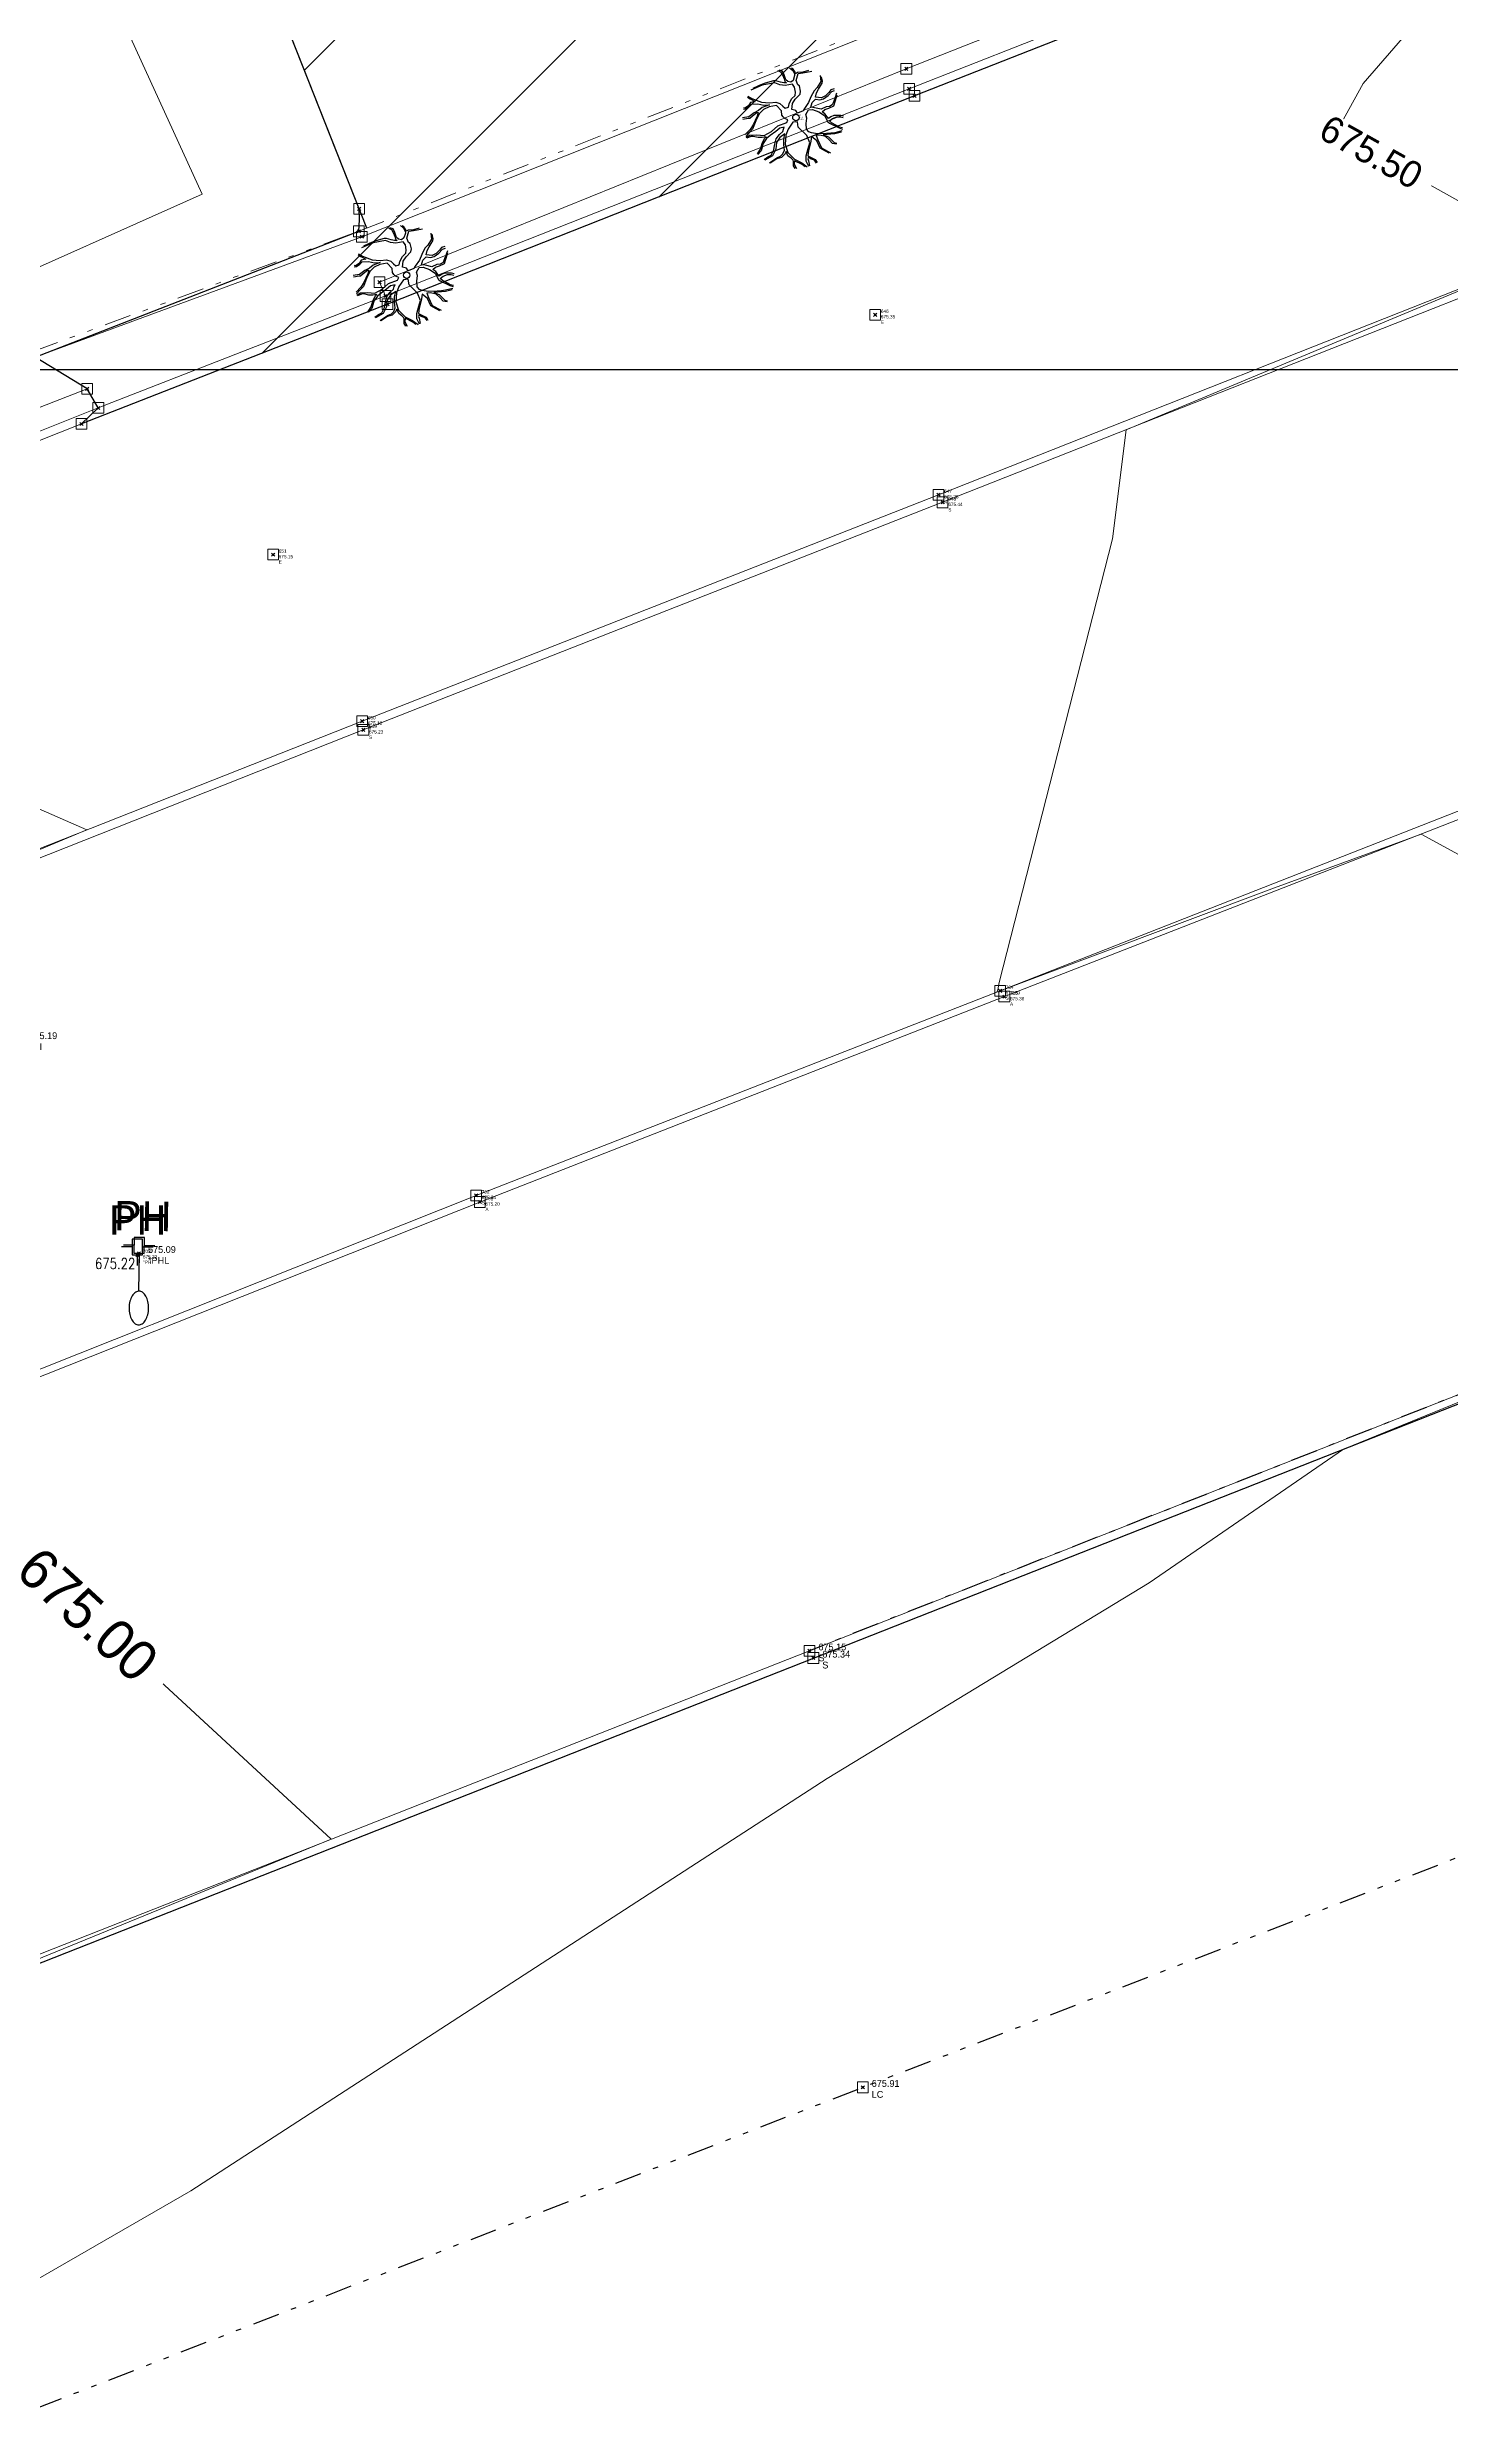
# Model space of a CAD drawing. Extents: x 350769 to 354978, y 6304672 to 6307963.
# Drawn here: x 352451.86 to 352478.06, y 6305361.79 to 6305406.01 of the extents above; entities that cross this region are included whole.
import ezdxf

# ---------------------------------------------------------------- set-up
doc = ezdxf.new("R2010")
doc.units = 0
doc.header["$PDMODE"] = 35
doc.header["$PDSIZE"] = 0.03
for name, pattern in [('4.0 - LO RECABARREN - DESNIVEL NUEVO$0$HIDDEN', [0.375, 0.25, -0.125]), ('CONTINUOS', [0]), ('DASHED', [19.05, 12.7, -6.35]), ('DIVIDE', [1.25, 0.5, -0.25, 0, -0.25, 0, -0.25]), ('JPG_DASHDOT', [1, 0.5, -0.25, 0, -0.25])]:
    doc.linetypes.add(name, pattern=pattern)
doc.layers.get('0').update_dxf_attribs({"linetype": 'CONTINUOUS'})
doc.layers.get('Defpoints').update_dxf_attribs({"linetype": 'CONTINUOUS'})
for name, color, linetype in [('0-LEVANTAMIENTO 2020.SEP', 252, 'CONTINUOUS'), ('02_Geo ext_Acotamiento', 7, 'CONTINUOUS'), ('1-coordenadas', 8, 'CONTINUOUS'), ('1-LINEA DE CIERRO', 7, 'DIVIDE'), ('1-PAVIMENTO', 161, 'CONTINUOUS'), ('1-REJA', 252, 'FENCELINE1'), ('1-SOLERA', 212, 'CONTINUOUS'), ('1-VEREDA', 251, 'CONTINUOUS'), ('C-TINN', 5, 'CONTINUOUS'), ('C-TOPO-MAJR', 9, 'CONTINUOUS'), ('C-TOPO-MINR', 8, 'CONTINUOUS'), ('COTA-BLOCK', 4, 'CONTINUOUS'), ('TOP-URB-SOLERAS -PAV', 2, 'JPG_DASHDOT'), ('V-NODE - 2013', 4, 'CONTINUOUS'), ('V-NODE DIC 2005', 4, 'CONTINUOUS'), ('V-NODE-TEXT', 1, 'CONTINUOUS'), ('V-NODE-TEXT 2013', 2, 'CONTINUOUS'), ('V-NODE-TEXT DIC 2005', 2, 'CONTINUOUS'), ('Z-ARBOL', 253, 'CONTINUOUS'), ('Z-PH', 253, 'CONTINUOUS'), ('Z-PHL', 253, 'CONTINUOUS')]:
    doc.layers.add(name, color=color, linetype=linetype)
doc.layers.add('0_ASD_TOPOGRAFIA_ELEMENTOS', color=9, linetype='CONTINUOS', lineweight=5, true_color=0xbdbdbd)
doc.styles.add('A', font='arial.ttf', dxfattribs={"height": 2})
doc.styles.add('ROMANS', font='romans.shx', dxfattribs={"width": 0.65})
doc.linetypes.add('FENCELINE1', pattern='A,6.35,-2.54,[133,ltypeshp.shx,S=2.54,R=0,X=-2.54,Y=0],-2.54,25.4', length=36.83)
doc.dimstyles.new('Principal', dxfattribs={"dimscale": 0, "dimtxt": 2, "dimasz": 2, "dimexe": 1, "dimexo": 1, "dimtad": 1, "dimrnd": 0.05, "dimzin": 1, "dimtxsty": 'ROMANS', "dimcen": 2.5, "dimclrt": 2, "dimaunit": 2, "dimadec": 0, "dimazin": 0, "dimtfac": 1, "dimtmove": 0, "dimatfit": 3, "dimfxl": 1, "dimfxlon": 1, "dimarcsym": 0})

# ---------------------------------------------------------------- blocks, each defined once
blk = doc.blocks.new('COORDENADAS')
at = {"layer": '1-coordenadas'}
blk.add_line((20, -800.625), (1420, -800.625), dxfattribs=at)
blk = doc.blocks.new('*D1236')
at = {"layer": '02_Geo ext_Acotamiento', "color": 0, "lineweight": -2, "transparency": 16777216}
blk.add_line((352474.045, 6305972.496), (352473.119, 6305978.179), dxfattribs=at)
at = {"layer": '02_Geo ext_Acotamiento', "color": 0, "transparency": 16777216}
blk.add_solid([(352473.283, 6305978.206), (352472.954, 6305978.153), (352472.958, 6305979.166)], dxfattribs=at)
at = {"layer": 'Defpoints', "color": 0, "transparency": 16777216}
for p in [(352472.958, 6305979.166), (352596.042, 6305224.025)]:
    blk.add_point(p, dxfattribs=at)
at = {"layer": '02_Geo ext_Acotamiento', "color": 2, "transparency": 16777216, "insert": (352474.582, 6305974.845), "char_height": 1, "attachment_point": 5, "rotation": 279.2575, "style": 'ROMANS'}
blk.add_mtext('R765,10', dxfattribs=at)
blk = doc.blocks.new('PHL')
at = {"layer": 'Z-PHL'}
for p, q in [((-0.098, 0.148), (-0.295, 0.148)), ((-0.098, 0.295), (-0.098, 0)), ((0.098, 0.295), (-0.098, 0.295)), ((-0.098, 0), (-0.01, 0)), ((0.01, 0), (0.098, 0)), ((0.098, 0), (0.098, 0.295)), ((0.098, 0.148), (0.295, 0.148)), ((0, -0.005), (0, -0.708)), ((0, -0.01), (0, -0.197))]:
    blk.add_line(p, q, dxfattribs=at)
blk.add_circle((0, 0), 0.00984, dxfattribs=at)
for centre, radius, start, end in [((0.195, -0.978), 0.36, 149.944, 166.5212), ((0.083, -0.913), 0.23, 125.5959, 149.944), ((0.013, -0.815), 0.11, 90, 125.5959), ((0.013, -0.815), 0.11, 54.4041, 90), ((-0.057, -0.913), 0.23, 30.056, 54.4041), ((-0.17, -0.978), 0.36, 13.4788, 30.056), ((0.373, -1.021), 0.543, 166.5212, 180), ((0.373, -1.021), 0.543, 180, 193.4788), ((0.195, -1.063), 0.36, 193.4788, 210.056), ((0.083, -1.128), 0.23, 210.056, 234.4041), ((0.013, -1.226), 0.11, 234.4041, 270), ((0.013, -1.226), 0.11, 270, 305.5959), ((-0.057, -1.128), 0.23, 305.5959, 329.944), ((-0.17, -1.063), 0.36, 329.944, 346.5212), ((-0.348, -1.021), 0.543, 360, 13.4788), ((-0.348, -1.021), 0.543, 346.5212, 0)]:
    blk.add_arc(centre, radius, start, end, dxfattribs=at)
at = {"layer": 'Z-PHL', "style": 'A'}
blk.add_text('PH', height=0.55, dxfattribs=at).set_placement((-0.475, 0.421))
blk = doc.blocks.new('*U1327')
at = {"color": 0, "linetype": 'ByBlock', "lineweight": -2, "transparency": 16777216}
blk.add_point((0, 0), dxfattribs=at)
blk = doc.blocks.new('*U3550', base_point=(352467.155, 6305367.863))
at = {"layer": 'V-NODE-TEXT DIC 2005', "linetype": 'ByBlock', "char_height": 0.127}
for s, insert, attachment_point in [('675.91', (352467.322, 6305367.934), 4), ('LC', (352467.322, 6305367.795), 1)]:
    blk.add_mtext(s, dxfattribs=dict(at, insert=insert, attachment_point=attachment_point))
blk = doc.blocks.new('*U3551', base_point=(352467.155, 6305367.863))
at = {"layer": 'V-NODE-TEXT DIC 2005', "color": 2, "lineweight": -2}
blk.add_blockref('*U3550', (352467.155, 6305367.863), dxfattribs=at)
blk = doc.blocks.new('*U2194', base_point=(352466.233, 6305375.875))
at = {"layer": 'V-NODE-TEXT DIC 2005', "linetype": 'ByBlock', "char_height": 0.127}
for s, insert, attachment_point in [('675.34', (352466.4, 6305375.946), 4), ('S', (352466.4, 6305375.807), 1)]:
    blk.add_mtext(s, dxfattribs=dict(at, insert=insert, attachment_point=attachment_point))
blk = doc.blocks.new('*U2195', base_point=(352466.233, 6305375.875))
at = {"layer": 'V-NODE-TEXT DIC 2005', "color": 2, "lineweight": -2}
blk.add_blockref('*U2194', (352466.233, 6305375.875), dxfattribs=at)
blk = doc.blocks.new('*U2192', base_point=(352466.16, 6305376.009))
at = {"layer": 'V-NODE-TEXT DIC 2005', "linetype": 'ByBlock', "char_height": 0.127}
for s, insert, attachment_point in [('675.15', (352466.327, 6305376.08), 4), ('S', (352466.327, 6305375.941), 1)]:
    blk.add_mtext(s, dxfattribs=dict(at, insert=insert, attachment_point=attachment_point))
blk = doc.blocks.new('*U2193', base_point=(352466.16, 6305376.009))
at = {"layer": 'V-NODE-TEXT DIC 2005', "color": 2, "lineweight": -2}
blk.add_blockref('*U2192', (352466.16, 6305376.009), dxfattribs=at)
blk = doc.blocks.new('*U1616', base_point=(352451.432, 6305387.416))
at = {"layer": 'V-NODE-TEXT DIC 2005', "linetype": 'ByBlock', "char_height": 0.127}
for s, insert, attachment_point in [('675.19', (352451.599, 6305387.487), 4), ('*CI', (352451.599, 6305387.348), 1)]:
    blk.add_mtext(s, dxfattribs=dict(at, insert=insert, attachment_point=attachment_point))
blk = doc.blocks.new('*U1617', base_point=(352451.432, 6305387.416))
at = {"layer": 'V-NODE-TEXT DIC 2005', "color": 2, "lineweight": -2}
blk.add_blockref('*U1616', (352451.432, 6305387.416), dxfattribs=at)
blk = doc.blocks.new('*U1440', base_point=(352453.646, 6305383.426))
at = {"layer": 'V-NODE-TEXT DIC 2005', "linetype": 'ByBlock', "char_height": 0.127}
for s, insert, attachment_point in [('675.09', (352453.813, 6305383.497), 4), ('*PHL', (352453.813, 6305383.358), 1)]:
    blk.add_mtext(s, dxfattribs=dict(at, insert=insert, attachment_point=attachment_point))
blk = doc.blocks.new('*U1441', base_point=(352453.646, 6305383.426))
at = {"layer": 'V-NODE-TEXT DIC 2005', "color": 2, "lineweight": -2}
blk.add_blockref('*U1440', (352453.646, 6305383.426), dxfattribs=at)
blk = doc.blocks.new('PH')
at = {"layer": 'Z-PH'}
for p, q in [((-0.098, 0.148), (-0.295, 0.148)), ((-0.098, 0.295), (-0.098, 0)), ((0.098, 0.295), (-0.098, 0.295)), ((-0.098, 0), (-0.01, 0)), ((0.01, 0), (0.098, 0)), ((0.098, 0), (0.098, 0.295)), ((0.098, 0.148), (0.295, 0.148)), ((0, -0.01), (0, -0.197))]:
    blk.add_line(p, q, dxfattribs=at)
blk.add_circle((0, 0), 0.00984, dxfattribs=at)
at = {"layer": 'Z-PH', "style": 'A'}
blk.add_text('PH', height=0.55, dxfattribs=at).set_placement((-0.527, 0.377))
blk = doc.blocks.new('*U4480', base_point=(352468.575, 6305397.519))
at = {"layer": 'V-NODE - 2013', "lineweight": -2}
blk.add_point((352468.575, 6305397.519), dxfattribs=at)
at = {"layer": 'V-NODE-TEXT 2013', "linetype": 'ByBlock', "char_height": 0.0635}
for s, insert, attachment_point in [('S', (352468.68, 6305397.413), 1), ('648', (352468.68, 6305397.552), 7), ('675.44', (352468.68, 6305397.514), 1)]:
    blk.add_mtext(s, dxfattribs=dict(at, insert=insert, attachment_point=attachment_point))
blk = doc.blocks.new('*U4481', base_point=(352457.762, 6305393.273))
at = {"layer": 'V-NODE - 2013', "lineweight": -2}
blk.add_point((352457.762, 6305393.273), dxfattribs=at)
at = {"layer": 'V-NODE-TEXT 2013', "linetype": 'ByBlock', "char_height": 0.0635}
for s, insert, attachment_point in [('649', (352457.867, 6305393.306), 7), ('675.23', (352457.867, 6305393.268), 1), ('S', (352457.867, 6305393.167), 1)]:
    blk.add_mtext(s, dxfattribs=dict(at, insert=insert, attachment_point=attachment_point))
blk = doc.blocks.new('*U4482', base_point=(352459.867, 6305384.585))
at = {"layer": 'V-NODE - 2013', "lineweight": -2}
blk.add_point((352459.867, 6305384.585), dxfattribs=at)
at = {"layer": 'V-NODE-TEXT 2013', "linetype": 'ByBlock', "char_height": 0.0635}
for s, insert, attachment_point in [('S', (352459.972, 6305384.479), 1), ('702', (352459.972, 6305384.618), 7), ('675.34', (352459.972, 6305384.58), 1)]:
    blk.add_mtext(s, dxfattribs=dict(at, insert=insert, attachment_point=attachment_point))
blk = doc.blocks.new('*U4483', base_point=(352469.648, 6305388.404))
at = {"layer": 'V-NODE - 2013', "lineweight": -2}
blk.add_point((352469.648, 6305388.404), dxfattribs=at)
at = {"layer": 'V-NODE-TEXT 2013', "linetype": 'ByBlock', "char_height": 0.0635}
for s, insert, attachment_point in [('704', (352469.753, 6305388.437), 7), ('675.50', (352469.753, 6305388.399), 1), ('S', (352469.753, 6305388.298), 1)]:
    blk.add_mtext(s, dxfattribs=dict(at, insert=insert, attachment_point=attachment_point))
blk = doc.blocks.new('*U4635', base_point=(352468.498, 6305397.661))
at = {"layer": 'V-NODE - 2013', "lineweight": -2}
blk.add_point((352468.498, 6305397.661), dxfattribs=at)
at = {"layer": 'V-NODE-TEXT 2013', "linetype": 'ByBlock', "char_height": 0.0635}
for s, insert, attachment_point in [('647', (352468.603, 6305397.694), 7), ('675.28', (352468.603, 6305397.656), 1), ('H', (352468.603, 6305397.555), 1)]:
    blk.add_mtext(s, dxfattribs=dict(at, insert=insert, attachment_point=attachment_point))
blk = doc.blocks.new('*U4636', base_point=(352457.741, 6305393.434))
at = {"layer": 'V-NODE - 2013', "lineweight": -2}
blk.add_point((352457.741, 6305393.434), dxfattribs=at)
at = {"layer": 'V-NODE-TEXT 2013', "linetype": 'ByBlock', "char_height": 0.0635}
for s, insert, attachment_point in [('650', (352457.846, 6305393.467), 7), ('675.10', (352457.846, 6305393.429), 1), ('H', (352457.846, 6305393.328), 1)]:
    blk.add_mtext(s, dxfattribs=dict(at, insert=insert, attachment_point=attachment_point))
blk = doc.blocks.new('*U4677', base_point=(352467.317, 6305401.02))
at = {"layer": 'V-NODE - 2013', "lineweight": -2}
blk.add_point((352467.317, 6305401.02), dxfattribs=at)
at = {"layer": 'V-NODE-TEXT 2013', "linetype": 'ByBlock', "char_height": 0.0635}
for s, insert, attachment_point in [('646', (352467.422, 6305401.053), 7), ('675.35', (352467.422, 6305401.015), 1), ('E', (352467.422, 6305400.914), 1)]:
    blk.add_mtext(s, dxfattribs=dict(at, insert=insert, attachment_point=attachment_point))
blk = doc.blocks.new('*U4678', base_point=(352456.078, 6305396.543))
at = {"layer": 'V-NODE - 2013', "lineweight": -2}
blk.add_point((352456.078, 6305396.543), dxfattribs=at)
at = {"layer": 'V-NODE-TEXT 2013', "linetype": 'ByBlock', "char_height": 0.0635}
for s, insert, attachment_point in [('651', (352456.183, 6305396.576), 7), ('675.15', (352456.183, 6305396.538), 1), ('E', (352456.183, 6305396.437), 1)]:
    blk.add_mtext(s, dxfattribs=dict(at, insert=insert, attachment_point=attachment_point))
blk = doc.blocks.new('*U4687', base_point=(352459.936, 6305384.461))
at = {"layer": 'V-NODE - 2013', "lineweight": -2}
blk.add_point((352459.936, 6305384.461), dxfattribs=at)
at = {"layer": 'V-NODE-TEXT 2013', "linetype": 'ByBlock', "char_height": 0.0635}
for s, insert, attachment_point in [('701', (352460.041, 6305384.494), 7), ('675.20', (352460.041, 6305384.456), 1), ('A', (352460.041, 6305384.355), 1)]:
    blk.add_mtext(s, dxfattribs=dict(at, insert=insert, attachment_point=attachment_point))
blk = doc.blocks.new('*U4688', base_point=(352469.727, 6305388.294))
at = {"layer": 'V-NODE - 2013', "lineweight": -2}
blk.add_point((352469.727, 6305388.294), dxfattribs=at)
at = {"layer": 'V-NODE-TEXT 2013', "linetype": 'ByBlock', "char_height": 0.0635}
for s, insert, attachment_point in [('705', (352469.832, 6305388.327), 7), ('A', (352469.832, 6305388.188), 1), ('675.38', (352469.832, 6305388.289), 1)]:
    blk.add_mtext(s, dxfattribs=dict(at, insert=insert, attachment_point=attachment_point))
blk = doc.blocks.new('*U4694', base_point=(352453.543, 6305383.475))
at = {"layer": 'V-NODE - 2013', "lineweight": -2}
blk.add_point((352453.543, 6305383.475), dxfattribs=at)
at = {"layer": 'V-NODE-TEXT 2013', "linetype": 'ByBlock', "char_height": 0.0635}
for s, insert, attachment_point in [('703', (352453.648, 6305383.508), 7), ('675.22', (352453.648, 6305383.47), 1), ('°PH', (352453.648, 6305383.369), 1)]:
    blk.add_mtext(s, dxfattribs=dict(at, insert=insert, attachment_point=attachment_point))
blk = doc.blocks.new('ARBOL')
at = {"layer": 'Z-ARBOL', "color": 9, "linetype": 'Continuous', "true_color": 0xbdbdbd}
for p, q in [((-0.48, 3.8), (-0.24, 3.6)), ((-0.21, 3.69), (-0.35, 3.77)), ((-0.06, 3.46), (-0.21, 3.69)), ((-2.57, 2.46), (-3.44, 2.08)), ((-2.87, 2.43), (-3.3, 2.22)), ((-2.44, 2.59), (-2.87, 2.43)), ((-1.61, 2.66), (-2.57, 2.46)), ((-1.99, 2.73), (-2.44, 2.59)), ((-1.72, 2.8), (-1.99, 2.73)), ((-1.54, 2.79), (-1.72, 2.8)), ((-1.23, 2.49), (-1.61, 2.66)), ((-1.19, 2.7), (-1.54, 2.79)), ((-1.4, 3.6), (-1.17, 3.49)), ((-1.03, 3.53), (-1.29, 3.62)), ((-0.82, 2.44), (-1.23, 2.49)), ((-0.92, 2.66), (-1.19, 2.7)), ((-1.17, 3.49), (-1.02, 3.25)), ((-0.9, 3.26), (-1.03, 3.53)), ((-1.02, 3.25), (-0.91, 2.96)), ((-0.73, 2.64), (-0.92, 2.66)), ((-0.91, 2.96), (-0.85, 2.75)), ((-0.77, 2.87), (-0.9, 3.26)), ((-0.85, 2.75), (-0.73, 2.64)), ((-0.27, 2.54), (-0.82, 2.44)), ((-0.63, 2.74), (-0.77, 2.87)), ((-0.4, 2.7), (-0.63, 2.74)), ((-0.21, 2.84), (-0.4, 2.7)), ((-0.1, 2.32), (-0.27, 2.54)), ((-0.24, 3.6), (-0.12, 3.37)), ((-0.1, 3.21), (-0.21, 2.84)), ((-0.12, 3.37), (-0.1, 3.21)), ((-0.04, 1.94), (-0.1, 2.32)), ((-0.03, 3.35), (-0.06, 3.46)), ((-0.06, 1.67), (-0.04, 1.94)), ((0.12, 3.44), (-0.03, 3.35)), ((0.02, 2.83), (0.17, 3.36)), ((0.15, 2.5), (0.02, 2.83)), ((0.53, 3.47), (0.12, 3.44)), ((0.28, 2.43), (0.15, 2.5)), ((0.17, 3.36), (0.52, 3.41)), ((0.36, 2.02), (0.28, 2.43)), ((0.32, 1.78), (0.36, 2.02)), ((0.52, 3.41), (1.21, 3.53)), ((0.95, 3.58), (0.53, 3.47)), ((1.39, 2.05), (1.15, 1.57)), ((1.63, 2.3), (1.39, 2.05)), ((1.49, 1.55), (1.56, 1.89)), ((1.56, 1.89), (1.73, 2.16)), ((1.91, 2.74), (1.63, 2.3)), ((1.73, 2.16), (1.88, 2.41)), ((1.85, 3.2), (1.91, 2.74)), ((1.88, 2.41), (2, 2.63)), ((2.03, 2.78), (1.96, 3.12)), ((2, 2.63), (2.03, 2.78)), ((2.52, 1.9), (2.25, 1.66)), ((2.46, 1.68), (2.75, 1.99)), ((2.67, 2.11), (2.52, 1.9)), ((2.91, 2.19), (2.67, 2.11)), ((2.75, 1.99), (2.96, 2.07)), ((3.11, 1.85), (2.97, 1.45)), ((-3.6, 0.05), (-4.08, -0.02)), ((-4.02, 0.63), (-3.84, 0.67)), ((-3.92, 0.72), (-3.99, 0.73)), ((-3.63, 0.9), (-3.92, 0.72)), ((-3.84, 0.67), (-3.59, 0.83)), ((-3.7, 1.55), (-3.5, 1.42)), ((-3.69, 1.63), (-3.38, 1.44)), ((-3.47, 1.14), (-3.63, 0.9)), ((-3.19, 0.35), (-3.6, 0.05)), ((-3.59, 0.83), (-3.41, 1.01)), ((-3.52, -0.05), (-3.33, 0.12)), ((-3.5, 1.42), (-3.12, 1.23)), ((-3.12, 1.23), (-3.47, 1.14)), ((-3.41, 1.01), (-2.91, 1.05)), ((-3.38, 1.44), (-2.63, 1.16)), ((-3.33, 0.12), (-3, 0.38)), ((-2.97, 0.11), (-3.28, -0.57)), ((-2.85, 0.53), (-3.19, 0.35)), ((-2.81, 0.28), (-3.06, -0.25)), ((-3, 0.38), (-2.89, 0.37)), ((-2.89, 0.37), (-2.97, 0.11)), ((-2.91, 1.05), (-2.46, 0.93)), ((-2.57, 0.76), (-2.85, 0.53)), ((-2.49, 0.62), (-2.81, 0.28)), ((-2.63, 1.16), (-2.02, 1.12)), ((-2.02, 0.96), (-2.57, 0.76)), ((-2.05, 0.81), (-2.49, 0.62)), ((-2.46, 0.93), (-2.02, 0.96)), ((-1.49, 0.92), (-2.05, 0.81)), ((-2.02, 1.12), (-1.54, 1.17)), ((-1.54, 1.17), (-1.22, 1.08)), ((-1.11, 0.5), (-1.49, 0.92)), ((-1.22, 1.08), (-1, 0.87)), ((-1.07, 0.19), (-1.11, 0.5)), ((-0.98, 0.06), (-1.07, 0.19)), ((-1, 0.87), (-0.82, 0.71)), ((-0.86, -0.08), (-0.98, 0.06)), ((-0.82, 0.71), (-0.57, 0.78)), ((-0.57, 0.78), (-0.52, 1.05)), ((-0.52, 1.05), (-0.33, 1.42)), ((-0.33, 1.42), (-0.06, 1.67)), ((-0.31, 0.61), (-0.27, 1.07)), ((0, 0.53), (-0.31, 0.61)), ((-0.27, 1.07), (-0.05, 1.39)), ((-0.05, 1.39), (0.32, 1.78)), ((0.12, 0.32), (0, 0.53)), ((0.54, 0.5), (0.12, 0.32)), ((0.66, 0.69), (0.54, 0.5)), ((0.97, 1.15), (0.66, 0.69)), ((0.75, 0.23), (0.95, 0.59)), ((0.83, -0.04), (0.75, 0.23)), ((0.95, 0.59), (1.27, 0.61)), ((1.15, 1.57), (0.97, 1.15)), ((1.13, 0.79), (1.23, 1.14)), ((1.43, 0.75), (1.13, 0.79)), ((1.23, 1.14), (1.5, 1.4)), ((1.27, 0.61), (1.74, 0.43)), ((1.92, 0.63), (1.43, 0.75)), ((1.95, 1.51), (1.49, 1.55)), ((1.5, 1.4), (1.82, 1.35)), ((1.74, 0.43), (2.18, 0.14)), ((1.82, 1.35), (2.11, 1.43)), ((2.3, 0.81), (1.92, 0.63)), ((2.25, 1.66), (1.95, 1.51)), ((2.01, 0.43), (2.21, 0.6)), ((2.22, 0.27), (2.01, 0.43)), ((2.11, 1.43), (2.46, 1.68)), ((2.18, 0.14), (2.43, -0.33)), ((2.21, 0.6), (2.52, 0.72)), ((2.39, 0.04), (2.22, 0.27)), ((2.56, 0.85), (2.3, 0.81)), ((2.48, -0.07), (2.39, 0.04)), ((2.67, 0.06), (2.48, -0.07)), ((2.52, 0.72), (2.89, 0.88)), ((2.78, 0.97), (2.56, 0.85)), ((2.89, 0.14), (2.67, 0.06)), ((2.84, 1.11), (2.78, 0.97)), ((2.79, -0.08), (3.12, 0.04)), ((2.97, 1.45), (2.84, 1.11)), ((2.89, 0.88), (3.02, 1.29)), ((3.16, 0.15), (2.89, 0.14)), ((3.02, 1.29), (3.16, 1.72)), ((3.12, 0.04), (3.41, 0.04)), ((3.43, 0.14), (3.16, 0.15)), ((3.41, 0.04), (3.61, 0)), ((3.63, 0.09), (3.43, 0.14)), ((-4.07, -0.12), (-3.64, -0.06)), ((-3.51, -0.92), (-3.87, -1.31)), ((-3.56, -1.13), (-3.83, -1.44)), ((-3.8, -1.52), (-3.54, -1.35)), ((-3.45, -1.45), (-3.75, -1.58)), ((-3.64, -0.06), (-3.52, -0.05)), ((-3.31, -0.88), (-3.56, -1.13)), ((-3.54, -1.35), (-2.99, -1.33)), ((-3.28, -0.57), (-3.51, -0.92)), ((-3.27, -1.44), (-3.45, -1.45)), ((-3.06, -0.25), (-3.31, -0.88)), ((-2.88, -1.53), (-3.27, -1.44)), ((-2.99, -1.33), (-2.43, -1.38)), ((-2.59, -1.54), (-2.88, -1.53)), ((-2.27, -1.47), (-2.59, -1.54)), ((-2.58, -1.98), (-2.41, -1.61)), ((-2.24, -1.61), (-2.5, -1.98)), ((-2.43, -1.38), (-1.86, -1.08)), ((-2.41, -1.61), (-2.27, -1.47)), ((-1.96, -1.38), (-2.24, -1.61)), ((-1.54, -1.08), (-1.96, -1.38)), ((-1.86, -1.08), (-1.39, -0.64)), ((-1.64, -2.13), (-1.51, -1.64)), ((-1.23, -0.81), (-1.54, -1.08)), ((-1.51, -1.64), (-1.25, -1.29)), ((-1.24, -1.54), (-1.49, -1.92)), ((-1.39, -0.64), (-0.69, -0.38)), ((-1.25, -1.29), (-1, -1.06)), ((-0.84, -1.24), (-1.24, -1.54)), ((-0.89, -0.74), (-1.23, -0.81)), ((-1, -1.06), (-0.95, -0.88)), ((-0.95, -0.88), (-0.89, -0.74)), ((-0.93, -1.65), (-0.84, -1.24)), ((-0.92, -2.1), (-0.93, -1.65)), ((-0.61, -0.19), (-0.86, -0.08)), ((-0.78, -1.36), (-0.83, -2.03)), ((-0.59, -0.88), (-0.78, -1.36)), ((-0.69, -0.38), (-0.61, -0.19)), ((-0.23, -0.35), (-0.59, -0.88)), ((0.11, -0.32), (-0.23, -0.35)), ((0.18, -0.73), (0.11, -0.32)), ((0.84, -1.38), (0.18, -0.73)), ((0.79, -0.47), (0.83, -0.04)), ((0.81, -0.89), (0.79, -0.47)), ((0.98, -1.09), (0.81, -0.89)), ((1.05, -1.93), (0.84, -1.38)), ((1.19, -1.18), (0.98, -1.09)), ((1.14, -1.8), (1.09, -2.05)), ((1.18, -1.46), (1.14, -1.8)), ((1.59, -1.78), (1.18, -1.46)), ((1.64, -1.25), (1.19, -1.18)), ((1.83, -1.36), (1.54, -1.38)), ((1.54, -1.38), (1.67, -1.71)), ((1.84, -2.34), (1.59, -1.78)), ((2.33, -1.22), (1.64, -1.25)), ((1.67, -1.71), (1.96, -2.31)), ((2.25, -1.46), (1.83, -1.36)), ((2.97, -1.26), (2.07, -1.32)), ((2.07, -1.32), (2.49, -1.49)), ((2.54, -1.71), (2.25, -1.46)), ((2.67, -1.2), (2.33, -1.22)), ((2.43, -0.33), (2.56, -0.43)), ((2.49, -1.49), (2.92, -1.92)), ((2.8, -1.98), (2.54, -1.71)), ((2.56, -0.26), (2.79, -0.08)), ((2.73, -0.4), (2.56, -0.26)), ((2.56, -0.43), (3.3, -0.78)), ((2.97, -1.16), (2.67, -1.2)), ((3.11, -0.61), (2.73, -0.4)), ((3.52, -1.02), (2.97, -1.16)), ((3.49, -1.12), (2.97, -1.26)), ((3.33, -0.73), (3.11, -0.61)), ((3.3, -0.78), (3.56, -0.88)), ((3.57, -0.79), (3.33, -0.73)), ((-2.94, -2.79), (-2.71, -2.41)), ((-2.67, -2.54), (-2.91, -2.84)), ((-2.71, -2.41), (-2.58, -1.98)), ((-2.5, -1.98), (-2.67, -2.54)), ((-2.43, -3.22), (-2.16, -3.01)), ((-1.79, -2.92), (-2.37, -3.27)), ((-2.16, -3.01), (-1.89, -2.87)), ((-2.02, -3.46), (-1.76, -3.28)), ((-1.47, -3.17), (-1.98, -3.5)), ((-1.89, -2.87), (-1.69, -2.48)), ((-1.55, -2.43), (-1.79, -2.92)), ((-1.76, -3.28), (-1.41, -3.06)), ((-1.69, -2.48), (-1.64, -2.13)), ((-1.49, -1.92), (-1.55, -2.43)), ((-1.1, -3.05), (-1.47, -3.17)), ((-1.41, -3.06), (-1.17, -2.96)), ((-1.17, -2.96), (-0.99, -2.77)), ((-0.83, -2.77), (-1.1, -3.05)), ((-0.99, -2.77), (-0.87, -2.49)), ((-0.87, -2.49), (-0.92, -2.1)), ((-0.83, -2.03), (-0.63, -2.68)), ((-0.76, -2.6), (-0.83, -2.77)), ((-0.61, -2.93), (-0.76, -2.6)), ((-0.63, -2.68), (-0.11, -3.18)), ((-0.37, -3.1), (-0.61, -2.93)), ((-0.21, -3.26), (-0.37, -3.1)), ((-0.19, -3.36), (-0.21, -3.26)), ((-0.19, -3.69), (-0.19, -3.36)), ((-0.12, -3.3), (-0.14, -3.56)), ((-0.14, -3.56), (0.04, -3.91)), ((0.47, -3.6), (-0.12, -3.3)), ((-0.11, -3.18), (0.45, -3.46)), ((0.45, -3.46), (0.87, -3.77)), ((0.71, -3.78), (0.47, -3.6)), ((0.79, -2.93), (0.93, -2.37)), ((0.79, -3.33), (0.79, -2.93)), ((0.98, -3.74), (0.79, -3.33)), ((0.95, -2.53), (0.91, -2.92)), ((0.91, -2.92), (1.26, -3.11)), ((0.95, -3.03), (0.91, -3.17)), ((0.91, -3.17), (0.95, -3.3)), ((0.93, -2.37), (1.05, -1.93)), ((1.09, -2.05), (0.95, -2.53)), ((1.12, -3.15), (0.95, -3.03)), ((0.95, -3.3), (1.03, -3.7)), ((1.42, -3.26), (1.12, -3.15)), ((1.26, -3.11), (1.48, -3.21)), ((1.56, -3.48), (1.42, -3.26)), ((1.48, -3.21), (1.61, -3.44)), ((2.03, -2.44), (1.84, -2.34)), ((1.96, -2.31), (2.63, -2.69)), ((2.54, -2.73), (2.03, -2.44)), ((3.09, -2.05), (2.8, -1.98)), ((2.92, -1.92), (3.12, -1.97)), ((-0.07, -3.91), (-0.19, -3.69))]:
    blk.add_line(p, q, dxfattribs=at)
at = {"layer": 'Z-ARBOL', "color": 9, "true_color": 0xbdbdbd}
blk.add_circle((0, 0), 0.245, dxfattribs=at)
blk = doc.blocks.new('*U5016', base_point=(352465.837, 6305404.701))
at = {"layer": 'Z-ARBOL', "linetype": 'ByBlock', "lineweight": -2, "xscale": 0.2441400029806206, "yscale": 0.2441400029806206, "zscale": 0.2441400029806206}
blk.add_blockref('ARBOL', (352465.837, 6305404.701), dxfattribs=at)
at = {"layer": 'V-NODE-TEXT', "linetype": 'ByBlock', "char_height": 0.02}
for s, insert, attachment_point in [('57', (352465.902, 6305404.741), 4), ('675.61', (352465.902, 6305404.716), 1), ('°ARBOL', (352465.902, 6305404.671), 4)]:
    blk.add_mtext(s, dxfattribs=dict(at, insert=insert, attachment_point=attachment_point))
blk = doc.blocks.new('TOPOGRAFIA')
at = {"layer": '1-coordenadas', "color": 9, "linetype": '4.0 - LO RECABARREN - DESNIVEL NUEVO$0$HIDDEN', "lineweight": 0, "ltscale": 50, "true_color": 0xbdbdbd}
blk.add_line((390200, 6302400), (390900, 6302400), dxfattribs=at)
at = {"layer": '1-LINEA DE CIERRO', "color": 9, "lineweight": 0, "true_color": 0xbdbdbd}
for p, q in [((390457.678, 6302402.577), (390467.496, 6302406.451)), ((390451.582, 6302400.328), (390457.678, 6302402.577))]:
    blk.add_line(p, q, dxfattribs=at)
at = {"layer": '1-LINEA DE CIERRO', "color": 9, "true_color": 0xbdbdbd, "flags": 128}
blk.add_lwpolyline([(390280.923, 6302302.553), (390301.111, 6302310.622), (390303.484, 6302304.641), (390338.621, 6302318.187), (390369.787, 6302330.188), (390401.199, 6302342.363), (390434.782, 6302355.397), (390467.084, 6302367.939), (390498.989, 6302380.272), (390532.222, 6302393.524), (390576.524, 6302411.285), (390608.95, 6302424.291), (390644.306, 6302438.549), (390673.662, 6302450.269), (390710.202, 6302464.145), (390750.813, 6302480.468), (390811.66, 6302503.783), (390838.197, 6302514.072)], dxfattribs=at)
at = {"layer": '1-PAVIMENTO', "color": 9, "lineweight": 0, "true_color": 0xbdbdbd}
for p, q in [((390497.04, 6302388.297), (390466.089, 6302376.086)), ((390466.089, 6302376.086), (390446.39, 6302368.327))]:
    blk.add_line(p, q, dxfattribs=at)
at = {"layer": '1-PAVIMENTO', "color": 9, "lineweight": 0, "true_color": 0xbdbdbd, "flags": 128}
for points in [[(390444.268, 6302388.116), (390457.741, 6302393.434), (390468.498, 6302397.661), (390479.763, 6302402.113), (390491.069, 6302406.566), (390504.34, 6302411.797), (390516.096, 6302416.436), (390528.667, 6302421.39), (390542.311, 6302426.778), (390554.613, 6302431.626), (390569.19, 6302437.377), (390581.349, 6302442.198), (390592.357, 6302446.525), (390602.496, 6302450.542)], [(390441.522, 6302394.629), (390452.503, 6302398.982), (390458.213, 6302401.216), (390468.05, 6302405.104), (390476.439, 6302408.401), (390481.682, 6302410.475), (390490.722, 6302414.053), (390503.01, 6302418.889), (390512.509, 6302422.629), (390523.045, 6302426.8), (390532.693, 6302430.631), (390541.368, 6302434.036), (390559.984, 6302441.387), (390574.209, 6302447), (390587.598, 6302452.326), (390599.579, 6302457.023), (390608.801, 6302460.676), (390618.951, 6302464.69)]]:
    blk.add_lwpolyline(points, dxfattribs=at)
blk.add_lwpolyline([(390600.084, 6302439.685), (390582.401, 6302432.72), (390570.449, 6302428.014), (390558.301, 6302423.206), (390544.727, 6302417.864), (390528.676, 6302411.51), (390513.606, 6302405.553), (390499.246, 6302399.912), (390484.347, 6302393.994), (390469.727, 6302388.294), (390459.936, 6302384.461), (390447.798, 6302379.643, -0.019885)], format="xyb", dxfattribs=at)
at = {"layer": '1-REJA', "color": 9, "lineweight": 0, "true_color": 0xbdbdbd, "flags": 128}
blk.add_lwpolyline([(390457.825, 6302402.635), (390454.252, 6302411.685), (390450.931, 6302420.069), (390447.151, 6302429.404), (390442.008, 6302442.347), (390436.835, 6302455.304), (390430.757, 6302470.685), (390440.792, 6302475.07), (390451.682, 6302479.894), (390465.771, 6302486.18), (390480.216, 6302492.535), (390496.407, 6302499.712), (390513.657, 6302507.299), (390529.161, 6302514.161), (390541.959, 6302519.8), (390561.927, 6302528.675), (390571.449, 6302540.268), (390583.647, 6302555.178), (390598.213, 6302545.789)], dxfattribs=at)
at = {"layer": '1-SOLERA', "color": 9, "lineweight": 0, "true_color": 0xbdbdbd}
for p, q in [((390467.949, 6302405.235), (390476.339, 6302408.54)), ((390458.178, 6302401.37), (390467.949, 6302405.235)), ((390452.816, 6302399.28), (390458.178, 6302401.37)), ((390441.465, 6302394.774), (390452.816, 6302399.28))]:
    blk.add_line(p, q, dxfattribs=at)
at = {"layer": '1-SOLERA', "color": 9, "true_color": 0xbdbdbd}
blk.add_lwpolyline([(390432.213, 6302362.57), (390466.162, 6302375.951), (390497.081, 6302388.127), (390530.873, 6302401.47), (390572.386, 6302417.853), (390606.8, 6302430.35), (390643.107, 6302443.73), (390672.8, 6302454.722), (390687.421, 6302459.942), (390708.007, 6302467.963), (390740.676, 6302480.951), (390741.66, 6302480.86), (390747.566, 6302483.227), (390748.146, 6302483.932), (390751.548, 6302485.276), (390752.44, 6302485.134), (390758.424, 6302487.501)], dxfattribs=at)
at = {"layer": '1-SOLERA', "color": 9, "lineweight": 0, "true_color": 0xbdbdbd, "flags": 128}
for points in [[(390444.36, 6302387.966), (390457.762, 6302393.273), (390468.575, 6302397.519), (390479.829, 6302401.965), (390491.135, 6302406.422), (390504.423, 6302411.655), (390516.147, 6302416.29), (390528.739, 6302421.254), (390542.04, 6302426.48), (390554.717, 6302431.497), (390569.137, 6302437.209), (390581.385, 6302442.039), (390592.396, 6302446.375), (390602.55, 6302450.4)], [(390600.076, 6302439.845), (390582.373, 6302432.897), (390570.404, 6302428.15), (390558.26, 6302423.385), (390544.683, 6302418.005), (390528.579, 6302411.63), (390513.476, 6302405.667), (390499.207, 6302400.073), (390484.253, 6302394.132), (390469.648, 6302388.404), (390459.867, 6302384.585), (390447.738, 6302379.756)]]:
    blk.add_lwpolyline(points, dxfattribs=at)
at = {"layer": '1-VEREDA', "color": 9, "lineweight": 0, "true_color": 0xbdbdbd, "flags": 128}
blk.add_lwpolyline([(390451.638, 6302400.227), (390457.734, 6302402.476), (390467.588, 6302406.396), (390475.967, 6302409.685), (390480.646, 6302411.509), (390480.062, 6302412.825), (390481.692, 6302413.499), (390482.32, 6302411.357), (390476.164, 6302408.874), (390467.897, 6302405.61), (390458.064, 6302401.626), (390458.178, 6302401.37), (390452.816, 6302399.28), (390452.609, 6302399.636), (390441.217, 6302395.194)], dxfattribs=at)
at = {"layer": 'C-TINN', "color": 9, "linetype": 'Continuous', "lineweight": 0, "true_color": 0xbdbdbd}
for points, elevation in [([(390467.797, 6302405.51), (390467.797, 6302405.71), (390467.997, 6302405.71), (390467.997, 6302405.51), (390467.797, 6302405.51)], 675.48), ([(390467.849, 6302405.135), (390467.849, 6302405.335), (390468.049, 6302405.335), (390468.049, 6302405.135), (390467.849, 6302405.135)], 675.463), ([(390467.95, 6302405.004), (390467.95, 6302405.204), (390468.15, 6302405.204), (390468.15, 6302405.004), (390467.95, 6302405.004)], 675.312), ([(390457.583, 6302402.896), (390457.583, 6302403.096), (390457.783, 6302403.096), (390457.783, 6302402.896), (390457.583, 6302402.896)], 675.251), ([(390457.578, 6302402.477), (390457.578, 6302402.677), (390457.778, 6302402.677), (390457.778, 6302402.477), (390457.578, 6302402.477)], 675.31), ([(390457.634, 6302402.376), (390457.634, 6302402.576), (390457.834, 6302402.576), (390457.834, 6302402.376), (390457.634, 6302402.376)], 675.338), ([(390457.964, 6302401.526), (390457.964, 6302401.726), (390458.164, 6302401.726), (390458.164, 6302401.526), (390457.964, 6302401.526)], 675.259), ([(390458.078, 6302401.27), (390458.078, 6302401.47), (390458.278, 6302401.47), (390458.278, 6302401.27), (390458.078, 6302401.27)], 675.26), ([(390458.113, 6302401.116), (390458.113, 6302401.316), (390458.313, 6302401.316), (390458.313, 6302401.116), (390458.113, 6302401.116)], 675.128), ([(390467.217, 6302400.92), (390467.217, 6302401.12), (390467.417, 6302401.12), (390467.417, 6302400.92), (390467.217, 6302400.92)], 675.346), ([(390452.509, 6302399.536), (390452.509, 6302399.736), (390452.709, 6302399.736), (390452.709, 6302399.536), (390452.509, 6302399.536)], 675.167), ([(390452.716, 6302399.18), (390452.716, 6302399.38), (390452.916, 6302399.38), (390452.916, 6302399.18), (390452.716, 6302399.18)], 675.122), ([(390452.403, 6302398.882), (390452.403, 6302399.082), (390452.603, 6302399.082), (390452.603, 6302398.882), (390452.403, 6302398.882)], 675.057), ([(390468.398, 6302397.561), (390468.398, 6302397.761), (390468.598, 6302397.761), (390468.598, 6302397.561), (390468.398, 6302397.561)], 675.282), ([(390468.475, 6302397.419), (390468.475, 6302397.619), (390468.675, 6302397.619), (390468.675, 6302397.419), (390468.475, 6302397.419)], 675.441), ([(390455.978, 6302396.443), (390455.978, 6302396.643), (390456.178, 6302396.643), (390456.178, 6302396.443), (390455.978, 6302396.443)], 675.148), ([(390457.641, 6302393.334), (390457.641, 6302393.534), (390457.841, 6302393.534), (390457.841, 6302393.334), (390457.641, 6302393.334)], 675.095), ([(390457.662, 6302393.173), (390457.662, 6302393.373), (390457.862, 6302393.373), (390457.862, 6302393.173), (390457.662, 6302393.173)], 675.232), ([(390469.548, 6302388.304), (390469.548, 6302388.504), (390469.748, 6302388.504), (390469.748, 6302388.304), (390469.548, 6302388.304)], 675.501), ([(390469.627, 6302388.194), (390469.627, 6302388.394), (390469.827, 6302388.394), (390469.827, 6302388.194), (390469.627, 6302388.194)], 675.376), ([(390459.767, 6302384.485), (390459.767, 6302384.685), (390459.967, 6302384.685), (390459.967, 6302384.485), (390459.767, 6302384.485)], 675.339), ([(390459.836, 6302384.361), (390459.836, 6302384.561), (390460.036, 6302384.561), (390460.036, 6302384.361), (390459.836, 6302384.361)], 675.202), ([(390465.989, 6302375.986), (390465.989, 6302376.186), (390466.189, 6302376.186), (390466.189, 6302375.986), (390465.989, 6302375.986)], 675.15), ([(390466.062, 6302375.851), (390466.062, 6302376.051), (390466.262, 6302376.051), (390466.262, 6302375.851), (390466.062, 6302375.851)], 675.34), ([(390466.984, 6302367.839), (390466.984, 6302368.039), (390467.184, 6302368.039), (390467.184, 6302367.839), (390466.984, 6302367.839)], 675.91)]:
    blk.add_lwpolyline(points, dxfattribs=dict(at, elevation=elevation))
for p in [(390467.897, 6302405.61, 675.48), (390467.949, 6302405.235, 675.463), (390468.05, 6302405.104, 675.312), (390457.683, 6302402.996, 675.251), (390457.678, 6302402.577, 675.31), (390457.734, 6302402.476, 675.338), (390458.064, 6302401.626, 675.259), (390458.178, 6302401.37, 675.26), (390458.213, 6302401.216, 675.128), (390467.317, 6302401.02, 675.346), (390452.609, 6302399.636, 675.167), (390452.503, 6302398.982, 675.057), (390452.816, 6302399.28, 675.122), (390468.498, 6302397.661, 675.282), (390468.575, 6302397.519, 675.441), (390456.078, 6302396.543, 675.148), (390457.741, 6302393.434, 675.095), (390457.762, 6302393.273, 675.232), (390469.648, 6302388.404, 675.501), (390469.727, 6302388.294, 675.376), (390459.867, 6302384.585, 675.339), (390459.936, 6302384.461, 675.202), (390466.089, 6302376.086, 675.15), (390466.162, 6302375.951, 675.34), (390467.084, 6302367.939, 675.91)]:
    blk.add_point(p, dxfattribs=at)
at = {"layer": 'C-TOPO-MAJR', "color": 9, "linetype": 'Continuous', "lineweight": 0, "true_color": 0xbdbdbd, "elevation": 675}
for points in [[(390450.95, 6302370.033), (390457.16, 6302372.569), (390449.95, 6302379.225)], [(390449.652, 6302390.173), (390452.601, 6302391.405), (390450.29, 6302392.413)]]:
    blk.add_lwpolyline(points, dxfattribs=at)
at = {"layer": 'C-TOPO-MINR', "color": 9, "linetype": 'Continuous', "lineweight": 0, "true_color": 0xbdbdbd, "elevation": 675.5}
for points in [[(390446.634, 6302400.231), (390450.488, 6302401.369), (390454.752, 6302403.272), (390452.109, 6302409.054), (390452.816, 6302412.581), (390450.86, 6302419.271), (390448.685, 6302419.877), (390441.649, 6302420.909), (390439.668, 6302419.055), (390436.025, 6302416.685), (390433.135, 6302414.138), (390430.042, 6302409.226), (390431.136, 6302403.301), (390432.102, 6302400.183), (390436.364, 6302397.433), (390436.538, 6302397.473), (390444.772, 6302399.532), (390446.634, 6302400.231)], [(390438.906, 6302356.998), (390454.541, 6302366.008), (390466.42, 6302373.702), (390472.432, 6302377.357), (390476.056, 6302379.847), (390481.809, 6302382.194), (390488.657, 6302384.99), (390483.061, 6302388.295), (390477.508, 6302391.327), (390474.772, 6302390.322), (390469.649, 6302388.403), (390469.616, 6302388.391), (390469.588, 6302388.38), (390469.604, 6302388.422), (390469.63, 6302388.556), (390471.743, 6302396.835), (390471.998, 6302398.871), (390479.764, 6302402.11), (390479.943, 6302402.184), (390479.888, 6302402.21), (390479.675, 6302402.322), (390475.922, 6302404.42), (390476.422, 6302405.337), (390477.567, 6302406.652)]]:
    blk.add_lwpolyline(points, dxfattribs=at)
at = {"color": 9, "lineweight": 0, "true_color": 0xbdbdbd}
for name, p in [('*U4677', (390467.317, 6302401.02)), ('*U4635', (390468.498, 6302397.661)), ('*U4480', (390468.575, 6302397.519)), ('*U4678', (390456.078, 6302396.543)), ('*U4636', (390457.741, 6302393.434)), ('*U4481', (390457.762, 6302393.273)), ('*U4483', (390469.648, 6302388.404)), ('*U4688', (390469.727, 6302388.294)), ('*U4482', (390459.867, 6302384.585)), ('*U4687', (390459.936, 6302384.461)), ('*U4694', (390453.543, 6302383.475))]:
    blk.add_blockref(name, p, dxfattribs=at)
at = {"layer": 'V-NODE DIC 2005', "color": 9, "lineweight": 0, "true_color": 0xbdbdbd, "rotation": 359.9963883938062}
for p in [(390453.576, 6302383.503), (390466.089, 6302376.085), (390466.162, 6302375.951), (390467.084, 6302367.939)]:
    blk.add_blockref('*U1327', p, dxfattribs=at)
at = {"layer": 'V-NODE-TEXT DIC 2005', "color": 9, "lineweight": 0, "true_color": 0xbdbdbd, "rotation": 359.9963883938062}
for name, p in [('*U1617', (390451.362, 6302387.493)), ('*U1441', (390453.576, 6302383.503)), ('*U2193', (390466.089, 6302376.085)), ('*U2195', (390466.162, 6302375.951)), ('*U3551', (390467.084, 6302367.939))]:
    blk.add_blockref(name, p, dxfattribs=at)
at = {"layer": 'Z-ARBOL', "color": 9, "lineweight": 0, "true_color": 0xbdbdbd}
blk.add_blockref('*U5016', (390465.837, 6302404.701), dxfattribs=at)
at = {"layer": 'Z-ARBOL', "color": 9, "linetype": 'ByBlock', "lineweight": 0, "true_color": 0xbdbdbd, "xscale": 0.2441400029806206, "yscale": 0.2441400029806206, "zscale": 0.2441400029806206}
blk.add_blockref('ARBOL', (390458.571, 6302401.759), dxfattribs=at)
at = {"layer": 'Z-PH', "color": 9, "lineweight": 0, "true_color": 0xbdbdbd}
blk.add_blockref('PH', (390453.543, 6302383.475), dxfattribs=at)
at = {"layer": 'Z-PHL', "color": 9, "lineweight": 0, "true_color": 0xbdbdbd, "rotation": 359.090101839884}
blk.add_blockref('PHL', (390453.576, 6302383.504), dxfattribs=at)
at = {"layer": 'COTA-BLOCK', "color": 9, "lineweight": 0, "true_color": 0xbdbdbd, "style": 'ROMANS', "width": 0.8}
blk.add_text(' 675.22', height=0.2, dxfattribs=at).set_placement((390452.643, 6302383.213))
at = {"layer": 'C-TOPO-MAJR', "color": 9, "linetype": 'Continuous', "lineweight": 0, "true_color": 0xbdbdbd, "insert": (390452.618, 6302376.761, 675), "char_height": 0.75, "width": 3.75143, "attachment_point": 5, "rotation": 317.2901, "bg_fill": 3, "box_fill_scale": 1.042333, "bg_fill_color": 9, "bg_fill_true_color": 13158600, "bg_fill_transparency": 0}
blk.add_mtext('675.00', dxfattribs=at)
at = {"layer": 'C-TOPO-MINR', "color": 9, "linetype": 'Continuous', "lineweight": 0, "true_color": 0xbdbdbd, "insert": (390476.574, 6302404.055, 675.5), "char_height": 0.5, "width": 2.50095, "attachment_point": 5, "rotation": 330.797, "bg_fill": 3, "box_fill_scale": 1.0635, "bg_fill_color": 9, "bg_fill_true_color": 13158600, "bg_fill_transparency": 0}
blk.add_mtext('675.50', dxfattribs=at)

msp = doc.modelspace()

# ---------------------------------------------------------------- hatches: boundary and pattern name
at = {"layer": '0-LEVANTAMIENTO 2020.SEP'}
h = msp.add_hatch(dxfattribs=at)
h.set_pattern_fill('ANSI31', color=252)
h.paths.add_polyline_path([(352458.213, 6305401.216), (352452.503, 6305398.982), (352452.816, 6305399.28), (352452.609, 6305399.636), (352451.638, 6305400.227), (352457.678, 6305402.577), (352457.689, 6305402.79), (352457.683, 6305402.996), (352454.252, 6305411.685), (352450.931, 6305420.069), (352447.151, 6305429.404), (352442.008, 6305442.347), (352436.835, 6305455.304), (352430.757, 6305470.685), (352440.792, 6305475.07), (352451.682, 6305479.894), (352465.771, 6305486.18), (352480.216, 6305492.535), (352496.407, 6305499.712), (352513.657, 6305507.299), (352529.161, 6305514.161), (352541.959, 6305519.8), (352561.927, 6305528.675), (352571.449, 6305540.268), (352583.647, 6305555.178), (352598.213, 6305545.789), (352605.453, 6305541.805), (352602.222, 6305538.721), (352606.073, 6305535.813), (352608.645, 6305532.42), (352608.792, 6305532.234), (352608.857, 6305528.43), (352613.727, 6305525.092), (352613.927, 6305524.926), (352609.716, 6305517.616), (352604.317, 6305502.974), (352607.353, 6305483.644), (352606.958, 6305479.393), (352608.039, 6305476.818), (352609.065, 6305474.225), (352617.537, 6305468.424), (352618.346, 6305465.146), (352618.854, 6305464.849), (352618.951, 6305464.69), (352608.801, 6305460.676), (352599.579, 6305457.023), (352587.598, 6305452.326), (352574.209, 6305447), (352559.984, 6305441.387), (352541.368, 6305434.036), (352532.693, 6305430.631), (352523.045, 6305426.8), (352512.509, 6305422.629), (352503.01, 6305418.889), (352490.722, 6305414.053), (352481.682, 6305410.475), (352476.439, 6305408.401), (352468.05, 6305405.104)])

# ---------------------------------------------------------------- linework, layer by layer
at = {"layer": '0-LEVANTAMIENTO 2020.SEP', "flags": 128}
for points in [[(352599.579, 6305457.023), (352587.598, 6305452.326), (352574.209, 6305447), (352559.984, 6305441.387), (352541.368, 6305434.036), (352532.693, 6305430.631), (352523.045, 6305426.8), (352512.509, 6305422.629), (352503.01, 6305418.889), (352490.722, 6305414.053), (352481.682, 6305410.475), (352476.439, 6305408.401), (352468.05, 6305405.104), (352458.213, 6305401.216)], [(352458.213, 6305401.216), (352452.503, 6305398.982), (352452.816, 6305399.28), (352452.609, 6305399.636), (352451.638, 6305400.227), (352457.678, 6305402.577), (352457.689, 6305402.79), (352457.683, 6305402.996), (352454.252, 6305411.685), (352450.931, 6305420.069)]]:
    msp.add_lwpolyline(points, dxfattribs=at)
at = {"layer": '1-REJA', "ltscale": 0.2, "flags": 128}
msp.add_lwpolyline([(352457.825, 6305402.635), (352454.252, 6305411.685), (352450.931, 6305420.069), (352447.151, 6305429.404), (352442.008, 6305442.347), (352436.835, 6305455.304), (352430.757, 6305470.685), (352440.792, 6305475.07), (352451.682, 6305479.894), (352465.771, 6305486.18), (352480.216, 6305492.535), (352496.407, 6305499.712), (352513.657, 6305507.299), (352529.161, 6305514.161), (352541.959, 6305519.8), (352561.927, 6305528.675), (352571.449, 6305540.268), (352583.647, 6305555.178), (352598.213, 6305545.789)], dxfattribs=at)
at = {"layer": 'TOP-URB-SOLERAS -PAV'}
msp.add_line((352497.04, 6305388.297), (352466.089, 6305376.086), dxfattribs=at)

# ---------------------------------------------------------------- block references
at = {"color": 252, "linetype": 'DASHED'}
msp.add_blockref('COORDENADAS', (352180, 6306200.625), dxfattribs=at)

# ---------------------------------------------------------------- dimensions: what is measured, and where the dimension line sits
at = {"layer": '02_Geo ext_Acotamiento'}
dim = msp.add_radius_dim(center=(352596.042, 6305224.025), mpoint=(352472.958, 6305979.166), dimstyle='Principal', override={"dimscale": 0, "dimaunit": 0, "dimfxl": 0.22, "dimarcsym": 1}, dxfattribs=at)
dim.commit()
dim.dimension.update_dxf_attribs({"geometry": '*D1236', "text_midpoint": (352473.686, 6305974.698), "dimtype": 164})

# ---------------------------------------------------------------- next in the draw order: block references
at = {"layer": '0_ASD_TOPOGRAFIA_ELEMENTOS', "color": 30, "true_color": 0xf26507}
msp.add_blockref('TOPOGRAFIA', (-38000, 3000), dxfattribs=at)

doc.saveas('drawing.dxf')
